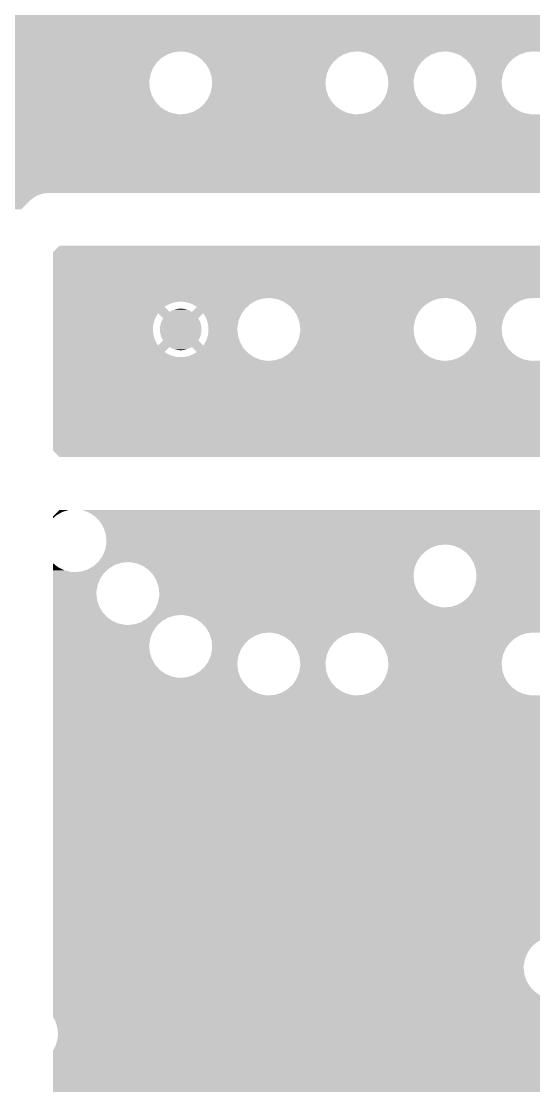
# Model space of a CAD drawing. Extents: x 295 to 953, y 10 to 290.
# Drawn here: x 614.19 to 631.18, y 184.35 to 219.67 of the extents above; entities that cross this region are included whole.
import ezdxf

# ---------------------------------------------------------------- set-up
doc = ezdxf.new("R2010")
doc.units = 0
doc.header["$LTSCALE"] = 5
doc.header["$MEASUREMENT"] = 0
doc.layers.add('PWR', color=7, linetype='CONTINUOUS')

msp = doc.modelspace()

# ---------------------------------------------------------------- linework, layer by layer
at = {"layer": 'PWR'}
for points in [[(572.155, 219.251), (572.155, 220.086), (659.493, 219.251), (659.493, 220.086)], [(593.863, 219.247), (593.771, 219.251), (659.493, 219.247), (659.493, 219.251)], [(594.079, 219.204), (593.863, 219.247), (659.493, 219.204), (659.493, 219.247)], [(594.281, 219.117), (594.079, 219.204), (659.493, 219.117), (659.493, 219.204)], [(594.461, 218.99), (594.281, 219.117), (659.493, 218.99), (659.493, 219.117)], [(594.61, 218.827), (594.461, 218.99), (659.493, 218.827), (659.493, 218.99)], [(594.704, 218.667), (594.61, 218.827), (659.493, 218.667), (659.493, 218.827)], [(594.717, 218.643), (594.704, 218.667), (619.256, 218.643), (619.476, 218.667)], [(594.721, 218.637), (594.717, 218.643), (619.236, 218.637), (619.256, 218.643)], [(594.742, 218.574), (594.721, 218.637), (619.047, 218.574), (619.236, 218.637)], [(619.567, 218.663), (619.476, 218.667), (625.279, 218.663), (625.318, 218.667)], [(619.665, 218.643), (619.567, 218.663), (625.098, 218.643), (625.279, 218.663)], [(619.784, 218.62), (619.665, 218.643), (625.028, 218.62), (625.098, 218.643)], [(619.89, 218.574), (619.784, 218.62), (624.889, 218.574), (625.028, 218.62)], [(625.409, 218.663), (625.318, 218.667), (628.2, 218.663), (628.239, 218.667)], [(625.507, 218.643), (625.409, 218.663), (628.019, 218.643), (628.2, 218.663)], [(625.626, 218.62), (625.507, 218.643), (627.949, 218.62), (628.019, 218.643)], [(625.732, 218.574), (625.626, 218.62), (627.81, 218.574), (627.949, 218.62)], [(628.33, 218.663), (628.239, 218.667), (631.121, 218.663), (631.16, 218.667)], [(628.428, 218.643), (628.33, 218.663), (630.94, 218.643), (631.121, 218.663)], [(628.547, 218.62), (628.428, 218.643), (630.87, 218.62), (630.94, 218.643)], [(628.653, 218.574), (628.547, 218.62), (630.731, 218.574), (630.87, 218.62)], [(631.251, 218.663), (631.16, 218.667), (634.042, 218.663), (634.081, 218.667)], [(594.778, 218.463), (594.742, 218.574), (618.857, 218.463), (619.047, 218.574)], [(594.79, 218.427), (594.778, 218.463), (618.817, 218.427), (618.857, 218.463)], [(594.802, 218.314), (594.79, 218.427), (618.694, 218.314), (618.817, 218.427)], [(594.814, 218.208), (594.802, 218.314), (618.619, 218.208), (618.694, 218.314)], [(619.986, 218.533), (619.89, 218.574), (624.818, 218.533), (624.889, 218.574)], [(620.085, 218.463), (619.986, 218.533), (624.699, 218.463), (624.818, 218.533)], [(620.166, 218.405), (620.085, 218.463), (624.636, 218.405), (624.699, 218.463)], [(620.249, 218.314), (620.166, 218.405), (624.536, 218.314), (624.636, 218.405)], [(620.315, 218.243), (620.249, 218.314), (624.485, 218.243), (624.536, 218.314)], [(625.828, 218.533), (625.732, 218.574), (627.739, 218.533), (627.81, 218.574)], [(625.927, 218.463), (625.828, 218.533), (627.62, 218.463), (627.739, 218.533)], [(626.008, 218.405), (625.927, 218.463), (627.557, 218.405), (627.62, 218.463)], [(626.091, 218.314), (626.008, 218.405), (627.457, 218.314), (627.557, 218.405)], [(626.157, 218.243), (626.091, 218.314), (627.406, 218.243), (627.457, 218.314)], [(628.749, 218.533), (628.653, 218.574), (630.66, 218.533), (630.731, 218.574)], [(628.848, 218.463), (628.749, 218.533), (630.541, 218.463), (630.66, 218.533)], [(628.929, 218.405), (628.848, 218.463), (630.478, 218.405), (630.541, 218.463)], [(629.012, 218.314), (628.929, 218.405), (630.378, 218.314), (630.478, 218.405)], [(629.078, 218.243), (629.012, 218.314), (630.327, 218.243), (630.378, 218.314)], [(594.688, 217.716), (594.767, 217.9), (618.437, 217.716), (618.473, 217.9)], [(594.767, 217.9), (594.773, 217.932), (618.473, 217.9), (618.479, 217.932)], [(594.773, 217.932), (594.809, 218.116), (618.479, 217.932), (618.558, 218.116)], [(594.809, 218.116), (594.81, 218.134), (618.558, 218.116), (618.566, 218.134)], [(594.81, 218.134), (594.814, 218.208), (618.566, 218.134), (618.619, 218.208)], [(620.378, 218.134), (620.315, 218.243), (624.408, 218.134), (624.485, 218.243)], [(620.426, 218.052), (620.378, 218.134), (624.373, 218.052), (624.408, 218.134)], [(620.466, 217.932), (620.426, 218.052), (624.321, 217.932), (624.373, 218.052)], [(620.495, 217.843), (620.466, 217.932), (624.304, 217.843), (624.321, 217.932)], [(626.22, 218.134), (626.157, 218.243), (627.329, 218.134), (627.406, 218.243)], [(626.268, 218.052), (626.22, 218.134), (627.294, 218.052), (627.329, 218.134)], [(626.308, 217.932), (626.268, 218.052), (627.242, 217.932), (627.294, 218.052)], [(626.337, 217.843), (626.308, 217.932), (627.225, 217.843), (627.242, 217.932)], [(629.141, 218.134), (629.078, 218.243), (630.25, 218.134), (630.327, 218.243)], [(629.189, 218.052), (629.141, 218.134), (630.215, 218.052), (630.25, 218.134)], [(629.229, 217.932), (629.189, 218.052), (630.163, 217.932), (630.215, 218.052)], [(629.258, 217.843), (629.229, 217.932), (630.146, 217.843), (630.163, 217.932)], [(594.552, 217.518), (594.628, 217.624), (618.444, 217.518), (618.433, 217.624)], [(594.628, 217.624), (594.68, 217.697), (618.433, 217.624), (618.436, 217.697)], [(594.68, 217.697), (594.688, 217.716), (618.436, 217.697), (618.437, 217.716)], [(620.509, 217.716), (620.495, 217.843), (624.279, 217.716), (624.304, 217.843)], [(620.518, 217.624), (620.509, 217.716), (624.275, 217.624), (624.279, 217.716)], [(620.514, 217.532), (620.518, 217.624), (624.285, 217.532), (624.275, 217.624)], [(626.351, 217.716), (626.337, 217.843), (627.2, 217.716), (627.225, 217.843)], [(626.36, 217.624), (626.351, 217.716), (627.196, 217.624), (627.2, 217.716)], [(626.356, 217.532), (626.36, 217.624), (627.206, 217.532), (627.196, 217.624)], [(629.272, 217.716), (629.258, 217.843), (630.121, 217.716), (630.146, 217.843)], [(629.281, 217.624), (629.272, 217.716), (630.117, 217.624), (630.121, 217.716)], [(629.277, 217.532), (629.281, 217.624), (630.127, 217.532), (630.117, 217.624)], [(593.771, 217.165), (593.99, 217.189), (618.542, 217.165), (618.529, 217.189)], [(593.99, 217.189), (594.01, 217.195), (618.529, 217.189), (618.525, 217.195)], [(594.01, 217.195), (594.199, 217.257), (618.525, 217.195), (618.504, 217.257)], [(594.199, 217.257), (594.39, 217.369), (618.504, 217.257), (618.468, 217.369)], [(594.39, 217.369), (594.429, 217.405), (618.468, 217.369), (618.456, 217.405)], [(594.429, 217.405), (594.552, 217.518), (618.456, 217.405), (618.444, 217.518)], [(620.385, 217.113), (620.42, 217.195), (624.415, 217.113), (624.367, 217.195)], [(620.42, 217.195), (620.472, 217.316), (624.367, 217.195), (624.327, 217.316)], [(620.472, 217.316), (620.489, 217.405), (624.327, 217.316), (624.298, 217.405)], [(620.489, 217.405), (620.514, 217.532), (624.298, 217.405), (624.285, 217.532)], [(626.227, 217.113), (626.262, 217.195), (627.336, 217.113), (627.288, 217.195)], [(626.262, 217.195), (626.314, 217.316), (627.288, 217.195), (627.248, 217.316)], [(626.314, 217.316), (626.331, 217.405), (627.248, 217.316), (627.219, 217.405)], [(626.331, 217.405), (626.356, 217.532), (627.219, 217.405), (627.206, 217.532)], [(629.148, 217.113), (629.183, 217.195), (630.257, 217.113), (630.209, 217.195)], [(629.183, 217.195), (629.235, 217.316), (630.209, 217.195), (630.169, 217.316)], [(629.235, 217.316), (629.252, 217.405), (630.169, 217.316), (630.14, 217.405)], [(629.252, 217.405), (629.277, 217.532), (630.14, 217.405), (630.127, 217.532)], [(545.774, 216.791), (545.811, 216.842), (618.857, 216.791), (618.785, 216.842)], [(545.811, 216.842), (545.899, 216.967), (618.785, 216.842), (618.671, 216.967)], [(545.899, 216.967), (545.915, 217.005), (618.671, 216.967), (618.636, 217.005)], [(545.915, 217.005), (545.984, 217.165), (618.636, 217.005), (618.542, 217.165)], [(620.094, 216.785), (620.158, 216.842), (624.708, 216.785), (624.627, 216.842)], [(620.158, 216.842), (620.257, 216.933), (624.627, 216.842), (624.544, 216.933)], [(620.257, 216.933), (620.308, 217.005), (624.544, 216.933), (624.478, 217.005)], [(620.308, 217.005), (620.385, 217.113), (624.478, 217.005), (624.415, 217.113)], [(625.936, 216.785), (626, 216.842), (627.629, 216.785), (627.548, 216.842)], [(626, 216.842), (626.099, 216.933), (627.548, 216.842), (627.465, 216.933)], [(626.099, 216.933), (626.15, 217.005), (627.465, 216.933), (627.399, 217.005)], [(626.15, 217.005), (626.227, 217.113), (627.399, 217.005), (627.336, 217.113)], [(628.857, 216.785), (628.921, 216.842), (630.55, 216.785), (630.469, 216.842)], [(628.921, 216.842), (629.02, 216.933), (630.469, 216.842), (630.386, 216.933)], [(629.02, 216.933), (629.071, 217.005), (630.386, 216.933), (630.32, 217.005)], [(629.071, 217.005), (629.148, 217.113), (630.32, 217.005), (630.257, 217.113)], [(548.249, 216.79), (548.183, 216.791), (618.858, 216.79), (618.857, 216.791)], [(548.314, 216.785), (548.249, 216.79), (618.866, 216.785), (618.858, 216.79)], [(548.379, 216.774), (548.314, 216.785), (618.881, 216.774), (618.866, 216.785)], [(548.443, 216.76), (548.379, 216.774), (618.902, 216.76), (618.881, 216.774)], [(548.505, 216.74), (548.443, 216.76), (618.929, 216.74), (618.902, 216.76)], [(548.566, 216.717), (548.505, 216.74), (618.962, 216.717), (618.929, 216.74)], [(548.571, 216.715), (548.566, 216.717), (618.965, 216.715), (618.962, 216.717)], [(548.626, 216.689), (548.571, 216.715), (619.025, 216.689), (618.965, 216.715)], [(548.599, 216.482), (548.686, 216.569), (654.219, 216.482), (654.017, 216.569)], [(548.683, 216.656), (548.626, 216.689), (619.1, 216.656), (619.025, 216.689)], [(548.726, 216.628), (548.683, 216.656), (619.167, 216.628), (619.1, 216.656)], [(548.686, 216.569), (548.698, 216.581), (654.017, 216.569), (653.999, 216.581)], [(548.698, 216.581), (548.702, 216.585), (619.476, 216.581), (619.384, 216.585)], [(548.702, 216.585), (548.737, 216.62), (619.384, 216.585), (619.205, 216.62)], [(548.737, 216.62), (548.726, 216.628), (619.205, 216.62), (619.167, 216.628)], [(619.476, 216.581), (619.514, 216.585), (625.318, 216.581), (625.226, 216.585)], [(619.514, 216.585), (619.695, 216.604), (625.226, 216.585), (625.128, 216.604)], [(619.695, 216.604), (619.766, 216.628), (625.128, 216.604), (625.009, 216.628)], [(619.766, 216.628), (619.904, 216.673), (625.009, 216.628), (624.903, 216.673)], [(619.904, 216.673), (619.975, 216.715), (624.903, 216.673), (624.807, 216.715)], [(619.975, 216.715), (620.094, 216.785), (624.807, 216.715), (624.708, 216.785)], [(625.318, 216.581), (625.356, 216.585), (628.239, 216.581), (628.147, 216.585)], [(625.356, 216.585), (625.537, 216.604), (628.147, 216.585), (628.049, 216.604)], [(625.537, 216.604), (625.608, 216.628), (628.049, 216.604), (627.93, 216.628)], [(625.608, 216.628), (625.746, 216.673), (627.93, 216.628), (627.824, 216.673)], [(625.746, 216.673), (625.817, 216.715), (627.824, 216.673), (627.728, 216.715)], [(625.817, 216.715), (625.936, 216.785), (627.728, 216.715), (627.629, 216.785)], [(628.239, 216.581), (628.277, 216.585), (631.16, 216.581), (631.068, 216.585)], [(628.277, 216.585), (628.458, 216.604), (631.068, 216.585), (630.97, 216.604)], [(628.458, 216.604), (628.529, 216.628), (630.97, 216.604), (630.851, 216.628)], [(628.529, 216.628), (628.667, 216.673), (630.851, 216.628), (630.745, 216.673)], [(628.667, 216.673), (628.738, 216.715), (630.745, 216.673), (630.649, 216.715)], [(628.738, 216.715), (628.857, 216.785), (630.649, 216.715), (630.55, 216.785)], [(631.16, 216.581), (631.198, 216.585), (634.081, 216.581), (633.989, 216.585)], [(516.902, 216.405), (516.937, 216.435), (659.493, 216.405), (659.493, 216.435)], [(544.99, 216.435), (545.028, 216.439), (654.528, 216.435), (654.436, 216.439)], [(545.028, 216.439), (545.17, 216.454), (654.436, 216.439), (654.359, 216.454)], [(548.571, 216.454), (548.599, 216.482), (654.359, 216.454), (654.219, 216.482)], [(548.978, 216.368), (548.952, 216.405), (659.493, 216.368), (659.493, 216.405)], [(549, 216.33), (548.978, 216.368), (659.493, 216.33), (659.493, 216.368)], [(607.883, 216.326), (607.792, 216.33), (659.493, 216.326), (659.493, 216.33)], [(608.1, 216.283), (607.883, 216.326), (659.493, 216.283), (659.493, 216.326)], [(608.302, 216.196), (608.1, 216.283), (659.493, 216.196), (659.493, 216.283)], [(608.482, 216.069), (608.302, 216.196), (659.493, 216.069), (659.493, 216.196)], [(608.631, 215.906), (608.482, 216.069), (659.493, 215.906), (659.493, 216.069)], [(608.742, 215.716), (608.631, 215.906), (659.493, 215.716), (659.493, 215.906)], [(608.811, 215.506), (608.742, 215.716), (659.493, 215.506), (659.493, 215.716)], [(608.834, 215.287), (608.811, 215.506), (659.493, 215.287), (659.493, 215.506)], [(608.788, 214.979), (608.83, 215.195), (659.493, 214.979), (659.493, 215.195)], [(608.83, 215.195), (608.834, 215.287), (659.493, 215.195), (659.493, 215.287)], [(608.573, 214.597), (608.701, 214.776), (659.493, 214.597), (659.493, 214.776)], [(608.701, 214.776), (608.788, 214.979), (659.493, 214.776), (659.493, 214.979)], [(608.22, 214.336), (608.41, 214.448), (659.493, 214.336), (659.493, 214.448)], [(608.41, 214.448), (608.573, 214.597), (659.493, 214.448), (659.493, 214.597)], [(580.194, 213.973), (580.204, 214.027), (659.493, 213.973), (659.493, 214.027)], [(580.209, 214.119), (580.195, 214.244), (659.493, 214.119), (659.493, 214.244)], [(580.204, 214.027), (580.209, 214.119), (659.493, 214.027), (659.493, 214.119)], [(607.792, 214.244), (608.011, 214.268), (659.493, 214.244), (659.493, 214.268)], [(608.011, 214.268), (608.22, 214.336), (659.493, 214.268), (659.493, 214.336)], [(580.075, 213.608), (580.121, 213.716), (614.366, 213.608), (614.474, 213.716)], [(580.121, 213.716), (580.145, 213.77), (614.474, 213.716), (614.534, 213.77)], [(580.145, 213.77), (580.162, 213.81), (614.534, 213.77), (614.596, 213.81)], [(580.162, 213.81), (580.176, 213.881), (614.596, 213.81), (614.703, 213.881)], [(580.176, 213.881), (580.189, 213.949), (614.703, 213.881), (614.893, 213.949)], [(580.189, 213.949), (580.194, 213.973), (614.893, 213.949), (615.094, 213.973)], [(579.947, 213.428), (580.075, 213.608), (614.187, 213.428), (614.366, 213.608)], [(615.24, 212.003), (615.457, 212.22), (659.493, 212.003), (659.276, 212.22)], [(615.24, 210.488), (615.24, 212.003), (659.493, 210.488), (659.493, 212.003)], [(615.24, 210.464), (615.24, 210.488), (622.177, 210.464), (622.397, 210.488)], [(622.488, 210.484), (622.397, 210.488), (628.2, 210.484), (628.239, 210.488)], [(622.586, 210.464), (622.488, 210.484), (628.019, 210.464), (628.2, 210.484)], [(628.33, 210.484), (628.239, 210.488), (631.121, 210.484), (631.16, 210.488)], [(628.428, 210.464), (628.33, 210.484), (630.94, 210.464), (631.121, 210.484)], [(631.251, 210.484), (631.16, 210.488), (634.042, 210.484), (634.081, 210.488)], [(615.24, 210.396), (615.24, 210.464), (621.968, 210.396), (622.177, 210.464)], [(615.24, 210.365), (615.24, 210.396), (621.915, 210.365), (621.968, 210.396)], [(615.24, 210.361), (615.24, 210.365), (619.39, 210.361), (619.455, 210.365)], [(615.24, 210.353), (615.24, 210.361), (619.325, 210.353), (619.39, 210.361)], [(615.24, 210.34), (615.24, 210.353), (619.261, 210.34), (619.325, 210.353)], [(615.24, 210.322), (615.24, 210.34), (619.198, 210.322), (619.261, 210.34)], [(615.24, 210.3), (615.24, 210.322), (619.136, 210.3), (619.198, 210.322)], [(615.24, 210.274), (615.24, 210.3), (619.076, 210.274), (619.136, 210.3)], [(615.24, 210.243), (615.24, 210.274), (619.018, 210.243), (619.076, 210.274)], [(615.24, 210.208), (615.24, 210.243), (618.962, 210.208), (619.018, 210.243)], [(615.24, 210.194), (615.24, 210.208), (618.941, 210.194), (618.962, 210.208)], [(615.24, 210.028), (615.24, 210.194), (619.107, 210.028), (618.941, 210.194)], [(619.354, 210.123), (619.375, 210.126), (619.595, 210.123), (619.58, 210.126)], [(619.375, 210.126), (619.41, 210.131), (619.58, 210.126), (619.537, 210.131)], [(619.41, 210.131), (619.437, 210.133), (619.537, 210.131), (619.523, 210.133)], [(619.437, 210.133), (619.466, 210.134), (619.523, 210.133), (619.466, 210.134)], [(619.521, 210.364), (619.455, 210.365), (621.914, 210.364), (621.915, 210.365)], [(619.586, 210.358), (619.521, 210.364), (621.904, 210.358), (621.914, 210.364)], [(619.651, 210.348), (619.586, 210.358), (621.887, 210.348), (621.904, 210.358)], [(619.715, 210.333), (619.651, 210.348), (621.862, 210.333), (621.887, 210.348)], [(619.778, 210.314), (619.715, 210.333), (621.829, 210.314), (621.862, 210.333)], [(619.839, 210.29), (619.778, 210.314), (621.788, 210.29), (621.829, 210.314)], [(619.852, 210.284), (619.839, 210.29), (621.778, 210.284), (621.788, 210.29)], [(619.844, 210.028), (619.951, 210.135), (621.539, 210.028), (621.615, 210.135)], [(619.898, 210.262), (619.852, 210.284), (621.754, 210.262), (621.778, 210.284)], [(619.955, 210.23), (619.898, 210.262), (621.719, 210.23), (621.754, 210.262)], [(619.951, 210.135), (620.01, 210.194), (621.615, 210.135), (621.679, 210.194)], [(620.01, 210.194), (619.955, 210.23), (621.679, 210.194), (621.719, 210.23)], [(622.705, 210.441), (622.586, 210.464), (627.949, 210.441), (628.019, 210.464)], [(622.811, 210.396), (622.705, 210.441), (627.81, 210.396), (627.949, 210.441)], [(622.907, 210.354), (622.811, 210.396), (627.739, 210.354), (627.81, 210.396)], [(623.006, 210.284), (622.907, 210.354), (627.62, 210.284), (627.739, 210.354)], [(623.087, 210.227), (623.006, 210.284), (627.557, 210.227), (627.62, 210.284)], [(623.17, 210.135), (623.087, 210.227), (627.457, 210.135), (627.557, 210.227)], [(623.236, 210.064), (623.17, 210.135), (627.406, 210.064), (627.457, 210.135)], [(628.547, 210.441), (628.428, 210.464), (630.87, 210.441), (630.94, 210.464)], [(628.653, 210.396), (628.547, 210.441), (630.731, 210.396), (630.87, 210.441)], [(628.749, 210.354), (628.653, 210.396), (630.66, 210.354), (630.731, 210.396)], [(628.848, 210.284), (628.749, 210.354), (630.541, 210.284), (630.66, 210.354)], [(628.929, 210.227), (628.848, 210.284), (630.478, 210.227), (630.541, 210.284)], [(629.012, 210.135), (628.929, 210.227), (630.378, 210.135), (630.478, 210.227)], [(629.078, 210.064), (629.012, 210.135), (630.327, 210.064), (630.378, 210.135)], [(615.24, 209.979), (615.24, 210.028), (621.504, 209.979), (621.539, 210.028)], [(615.24, 209.925), (615.24, 209.979), (618.69, 209.925), (618.726, 209.979)], [(615.24, 209.867), (615.24, 209.925), (618.658, 209.867), (618.69, 209.925)], [(615.24, 209.808), (615.24, 209.867), (618.63, 209.808), (618.658, 209.867)], [(615.24, 209.747), (615.24, 209.808), (618.606, 209.747), (618.63, 209.808)], [(618.893, 209.813), (618.726, 209.979), (620.058, 209.813), (620.225, 209.979)], [(618.864, 209.764), (618.869, 209.772), (620.086, 209.764), (620.082, 209.772)], [(618.869, 209.772), (618.893, 209.813), (620.082, 209.772), (620.058, 209.813)], [(619.107, 210.028), (619.141, 210.048), (619.844, 210.028), (619.809, 210.048)], [(619.141, 210.048), (619.158, 210.056), (619.809, 210.048), (619.794, 210.056)], [(619.158, 210.056), (619.191, 210.073), (619.794, 210.056), (619.759, 210.073)], [(619.191, 210.073), (619.209, 210.08), (619.759, 210.073), (619.743, 210.08)], [(619.209, 210.08), (619.244, 210.094), (619.743, 210.08), (619.706, 210.094)], [(619.244, 210.094), (619.263, 210.1), (619.706, 210.094), (619.69, 210.1)], [(619.263, 210.1), (619.298, 210.111), (619.69, 210.1), (619.651, 210.111)], [(619.298, 210.111), (619.318, 210.116), (619.651, 210.111), (619.635, 210.116)], [(619.318, 210.116), (619.354, 210.123), (619.635, 210.116), (619.595, 210.123)], [(620.241, 209.956), (620.225, 209.979), (621.487, 209.956), (621.504, 209.979)], [(620.25, 209.942), (620.241, 209.956), (621.481, 209.942), (621.487, 209.956)], [(620.284, 209.885), (620.25, 209.942), (621.457, 209.885), (621.481, 209.942)], [(620.313, 209.827), (620.284, 209.885), (621.432, 209.827), (621.457, 209.885)], [(620.338, 209.766), (620.313, 209.827), (621.406, 209.766), (621.432, 209.827)], [(623.299, 209.956), (623.236, 210.064), (627.329, 209.956), (627.406, 210.064)], [(623.347, 209.874), (623.299, 209.956), (627.294, 209.874), (627.329, 209.956)], [(623.387, 209.753), (623.347, 209.874), (627.242, 209.753), (627.294, 209.874)], [(629.141, 209.956), (629.078, 210.064), (630.25, 209.956), (630.327, 210.064)], [(629.189, 209.874), (629.141, 209.956), (630.215, 209.874), (630.25, 209.956)], [(629.229, 209.753), (629.189, 209.874), (630.163, 209.753), (630.215, 209.874)], [(615.24, 209.684), (615.24, 209.747), (618.587, 209.684), (618.606, 209.747)], [(615.24, 209.621), (615.24, 209.684), (618.572, 209.621), (618.587, 209.684)], [(615.24, 209.556), (615.24, 209.621), (618.562, 209.556), (618.572, 209.621)], [(615.24, 209.49), (615.24, 209.556), (618.557, 209.49), (618.562, 209.556)], [(615.24, 209.425), (615.24, 209.49), (618.556, 209.425), (618.557, 209.49)], [(615.24, 209.359), (615.24, 209.425), (618.559, 209.359), (618.556, 209.425)], [(618.786, 209.445), (618.788, 209.493), (620.165, 209.445), (620.163, 209.493)], [(618.788, 209.397), (618.786, 209.445), (620.163, 209.397), (620.165, 209.445)], [(618.788, 209.493), (618.789, 209.502), (620.163, 209.493), (620.163, 209.502)], [(618.789, 209.502), (618.794, 209.549), (620.163, 209.502), (620.157, 209.549)], [(618.794, 209.549), (618.796, 209.558), (620.157, 209.549), (620.156, 209.558)], [(618.796, 209.558), (618.805, 209.605), (620.156, 209.558), (620.146, 209.605)], [(618.805, 209.605), (618.807, 209.614), (620.146, 209.605), (620.144, 209.614)], [(618.807, 209.614), (618.82, 209.659), (620.144, 209.614), (620.13, 209.659)], [(618.82, 209.659), (618.824, 209.668), (620.13, 209.659), (620.128, 209.668)], [(618.824, 209.668), (618.84, 209.713), (620.128, 209.668), (620.111, 209.713)], [(618.84, 209.713), (618.844, 209.721), (620.111, 209.713), (620.107, 209.721)], [(618.844, 209.721), (618.864, 209.764), (620.107, 209.721), (620.086, 209.764)], [(620.342, 209.753), (620.338, 209.766), (621.4, 209.753), (621.406, 209.766)], [(620.359, 209.704), (620.342, 209.753), (621.391, 209.704), (621.4, 209.753)], [(620.375, 209.64), (620.359, 209.704), (621.378, 209.64), (621.391, 209.704)], [(620.386, 209.576), (620.375, 209.64), (621.365, 209.576), (621.378, 209.64)], [(620.391, 209.537), (620.386, 209.576), (621.358, 209.537), (621.365, 209.576)], [(620.393, 209.511), (620.391, 209.537), (621.357, 209.511), (621.358, 209.537)], [(620.396, 209.445), (620.393, 209.511), (621.354, 209.445), (621.357, 209.511)], [(620.395, 209.4), (620.396, 209.445), (621.359, 209.4), (621.354, 209.445)], [(623.416, 209.664), (623.387, 209.753), (627.225, 209.664), (627.242, 209.753)], [(623.43, 209.537), (623.416, 209.664), (627.2, 209.537), (627.225, 209.664)], [(623.439, 209.445), (623.43, 209.537), (627.196, 209.445), (627.2, 209.537)], [(623.435, 209.353), (623.439, 209.445), (627.206, 209.353), (627.196, 209.445)], [(629.258, 209.664), (629.229, 209.753), (630.146, 209.664), (630.163, 209.753)], [(629.272, 209.537), (629.258, 209.664), (630.121, 209.537), (630.146, 209.664)], [(629.281, 209.445), (629.272, 209.537), (630.117, 209.445), (630.121, 209.537)], [(629.277, 209.353), (629.281, 209.445), (630.127, 209.353), (630.117, 209.445)], [(615.24, 209.294), (615.24, 209.359), (618.568, 209.294), (618.559, 209.359)], [(615.24, 209.23), (615.24, 209.294), (618.581, 209.23), (618.568, 209.294)], [(615.24, 209.167), (615.24, 209.23), (618.598, 209.167), (618.581, 209.23)], [(615.24, 209.105), (615.24, 209.167), (618.62, 209.105), (618.598, 209.167)], [(615.24, 209.045), (615.24, 209.105), (618.647, 209.045), (618.62, 209.105)], [(618.726, 208.911), (618.893, 209.077), (620.225, 208.911), (620.058, 209.077)], [(618.789, 209.388), (618.788, 209.397), (620.162, 209.388), (620.163, 209.397)], [(618.794, 209.341), (618.789, 209.388), (620.157, 209.341), (620.162, 209.388)], [(618.796, 209.332), (618.794, 209.341), (620.155, 209.332), (620.157, 209.341)], [(618.805, 209.285), (618.796, 209.332), (620.146, 209.285), (620.155, 209.332)], [(618.807, 209.276), (618.805, 209.285), (620.144, 209.276), (620.146, 209.285)], [(618.821, 209.231), (618.807, 209.276), (620.131, 209.231), (620.144, 209.276)], [(618.823, 209.222), (618.821, 209.231), (620.128, 209.222), (620.131, 209.231)], [(618.841, 209.177), (618.823, 209.222), (620.111, 209.177), (620.128, 209.222)], [(618.844, 209.169), (618.841, 209.177), (620.107, 209.169), (620.111, 209.177)], [(618.865, 209.126), (618.844, 209.169), (620.087, 209.126), (620.107, 209.169)], [(618.869, 209.118), (618.865, 209.126), (620.082, 209.118), (620.087, 209.126)], [(618.893, 209.077), (618.869, 209.118), (620.058, 209.077), (620.082, 209.118)], [(620.293, 209.023), (620.321, 209.082), (621.444, 209.023), (621.424, 209.082)], [(620.321, 209.082), (620.345, 209.143), (621.424, 209.082), (621.404, 209.143)], [(620.345, 209.143), (620.364, 209.206), (621.404, 209.143), (621.384, 209.206)], [(620.364, 209.206), (620.369, 209.226), (621.384, 209.206), (621.377, 209.226)], [(620.369, 209.226), (620.379, 209.269), (621.377, 209.226), (621.372, 209.269)], [(620.379, 209.269), (620.389, 209.334), (621.372, 209.269), (621.366, 209.334)], [(620.389, 209.334), (620.395, 209.4), (621.366, 209.334), (621.359, 209.4)], [(623.341, 209.016), (623.393, 209.137), (627.288, 209.016), (627.248, 209.137)], [(623.393, 209.137), (623.41, 209.226), (627.248, 209.137), (627.219, 209.226)], [(623.41, 209.226), (623.435, 209.353), (627.219, 209.226), (627.206, 209.353)], [(629.183, 209.016), (629.235, 209.137), (630.209, 209.016), (630.169, 209.137)], [(629.235, 209.137), (629.252, 209.226), (630.169, 209.137), (630.14, 209.226)], [(629.252, 209.226), (629.277, 209.353), (630.14, 209.226), (630.127, 209.353)], [(615.24, 208.987), (615.24, 209.045), (618.677, 208.987), (618.647, 209.045)], [(615.24, 208.931), (615.24, 208.987), (618.712, 208.931), (618.677, 208.987)], [(615.24, 208.911), (615.24, 208.931), (618.726, 208.911), (618.712, 208.931)], [(615.24, 208.862), (615.24, 208.911), (621.536, 208.862), (621.508, 208.911)], [(615.24, 208.696), (615.24, 208.862), (618.941, 208.696), (619.107, 208.862)], [(619.142, 208.842), (619.107, 208.862), (619.81, 208.842), (619.844, 208.862)], [(619.157, 208.834), (619.142, 208.842), (619.793, 208.834), (619.81, 208.842)], [(619.193, 208.817), (619.157, 208.834), (619.76, 208.817), (619.793, 208.834)], [(619.208, 208.81), (619.193, 208.817), (619.742, 208.81), (619.76, 208.817)], [(619.245, 208.796), (619.208, 208.81), (619.707, 208.796), (619.742, 208.81)], [(619.261, 208.79), (619.245, 208.796), (619.688, 208.79), (619.707, 208.796)], [(619.3, 208.779), (619.261, 208.79), (619.653, 208.779), (619.688, 208.79)], [(619.316, 208.774), (619.3, 208.779), (619.633, 208.774), (619.653, 208.779)], [(619.356, 208.767), (619.316, 208.774), (619.598, 208.767), (619.633, 208.774)], [(619.372, 208.764), (619.356, 208.767), (619.576, 208.764), (619.598, 208.767)], [(619.414, 208.759), (619.372, 208.764), (619.541, 208.759), (619.576, 208.764)], [(619.428, 208.757), (619.414, 208.759), (619.514, 208.757), (619.541, 208.759)], [(619.485, 208.756), (619.428, 208.757), (619.485, 208.756), (619.514, 208.757)], [(619.88, 208.826), (619.844, 208.862), (621.557, 208.826), (621.536, 208.862)], [(620.01, 208.696), (619.88, 208.826), (621.676, 208.696), (621.557, 208.826)], [(620.225, 208.911), (620.261, 208.965), (621.508, 208.911), (621.476, 208.965)], [(620.261, 208.965), (620.289, 209.016), (621.476, 208.965), (621.446, 209.016)], [(620.289, 209.016), (620.293, 209.023), (621.446, 209.016), (621.444, 209.023)], [(623.079, 208.663), (623.178, 208.755), (627.548, 208.663), (627.465, 208.755)], [(623.178, 208.755), (623.229, 208.826), (627.465, 208.755), (627.399, 208.826)], [(623.229, 208.826), (623.306, 208.934), (627.399, 208.826), (627.336, 208.934)], [(623.306, 208.934), (623.341, 209.016), (627.336, 208.934), (627.288, 209.016)], [(628.921, 208.663), (629.02, 208.755), (630.469, 208.663), (630.386, 208.755)], [(629.02, 208.755), (629.071, 208.826), (630.386, 208.755), (630.32, 208.826)], [(629.071, 208.826), (629.148, 208.934), (630.32, 208.826), (630.257, 208.934)], [(629.148, 208.934), (629.183, 209.016), (630.257, 208.934), (630.209, 209.016)], [(615.24, 208.66), (615.24, 208.696), (618.996, 208.66), (618.941, 208.696)], [(615.24, 208.628), (615.24, 208.66), (619.053, 208.628), (618.996, 208.66)], [(615.24, 208.6), (615.24, 208.628), (619.112, 208.6), (619.053, 208.628)], [(615.24, 208.576), (615.24, 208.6), (619.174, 208.576), (619.112, 208.6)], [(615.24, 208.557), (615.24, 208.576), (619.236, 208.557), (619.174, 208.576)], [(615.24, 208.542), (615.24, 208.557), (619.3, 208.542), (619.236, 208.557)], [(615.24, 208.532), (615.24, 208.542), (619.365, 208.532), (619.3, 208.542)], [(615.24, 208.526), (615.24, 208.532), (619.43, 208.526), (619.365, 208.532)], [(615.24, 208.525), (615.24, 208.526), (619.496, 208.525), (619.43, 208.526)], [(615.24, 208.449), (615.24, 208.525), (622.088, 208.449), (621.911, 208.525)], [(615.24, 208.406), (615.24, 208.449), (622.305, 208.406), (622.088, 208.449)], [(615.24, 208.402), (615.24, 208.406), (622.397, 208.402), (622.305, 208.406)], [(615.24, 208.286), (615.24, 208.402), (651.386, 208.286), (651.348, 208.402)], [(619.496, 208.525), (619.561, 208.529), (621.911, 208.525), (621.902, 208.529)], [(619.561, 208.529), (619.615, 208.536), (621.902, 208.529), (621.886, 208.536)], [(619.615, 208.536), (619.626, 208.537), (621.886, 208.536), (621.884, 208.537)], [(619.626, 208.537), (619.69, 208.55), (621.884, 208.537), (621.865, 208.55)], [(619.69, 208.55), (619.754, 208.568), (621.865, 208.55), (621.841, 208.568)], [(619.754, 208.568), (619.815, 208.59), (621.841, 208.568), (621.81, 208.59)], [(619.815, 208.59), (619.875, 208.616), (621.81, 208.59), (621.773, 208.616)], [(619.875, 208.616), (619.933, 208.647), (621.773, 208.616), (621.73, 208.647)], [(619.933, 208.647), (619.96, 208.663), (621.73, 208.647), (621.706, 208.663)], [(619.96, 208.663), (619.989, 208.682), (621.706, 208.663), (621.69, 208.682)], [(619.989, 208.682), (620.01, 208.696), (621.69, 208.682), (621.676, 208.696)], [(622.397, 208.402), (622.435, 208.406), (628.239, 208.402), (628.147, 208.406)], [(622.435, 208.406), (622.616, 208.426), (628.147, 208.406), (628.049, 208.426)], [(622.616, 208.426), (622.687, 208.449), (628.049, 208.426), (627.93, 208.449)], [(622.687, 208.449), (622.825, 208.494), (627.93, 208.449), (627.824, 208.494)], [(622.825, 208.494), (622.896, 208.536), (627.824, 208.494), (627.728, 208.536)], [(622.896, 208.536), (623.015, 208.606), (627.728, 208.536), (627.629, 208.606)], [(623.015, 208.606), (623.079, 208.663), (627.629, 208.606), (627.548, 208.663)], [(628.239, 208.402), (628.277, 208.406), (631.16, 208.402), (631.068, 208.406)], [(628.277, 208.406), (628.458, 208.426), (631.068, 208.406), (630.97, 208.426)], [(628.458, 208.426), (628.529, 208.449), (630.97, 208.426), (630.851, 208.449)], [(628.529, 208.449), (628.667, 208.494), (630.851, 208.449), (630.745, 208.494)], [(628.667, 208.494), (628.738, 208.536), (630.745, 208.494), (630.649, 208.536)], [(628.738, 208.536), (628.857, 208.606), (630.649, 208.536), (630.55, 208.606)], [(628.857, 208.606), (628.921, 208.663), (630.55, 208.606), (630.469, 208.663)], [(631.16, 208.402), (631.198, 208.406), (634.081, 208.402), (633.989, 208.406)], [(615.24, 208.096), (615.24, 208.286), (651.498, 208.096), (651.386, 208.286)], [(615.24, 207.933), (615.24, 208.096), (651.646, 207.933), (651.498, 208.096)], [(615.24, 207.806), (615.24, 207.933), (651.826, 207.806), (651.646, 207.933)], [(615.24, 207.719), (615.24, 207.806), (652.029, 207.719), (651.826, 207.806)], [(615.24, 207.676), (615.24, 207.719), (652.245, 207.676), (652.029, 207.719)], [(615.24, 207.672), (615.24, 207.676), (652.337, 207.672), (652.245, 207.676)], [(615.24, 207.562), (615.24, 207.672), (656.452, 207.562), (656.499, 207.672)], [(615.24, 207.346), (615.24, 207.562), (656.41, 207.346), (656.452, 207.562)], [(615.24, 207.254), (615.24, 207.346), (656.406, 207.254), (656.41, 207.346)], [(615.24, 207.035), (615.24, 207.254), (656.429, 207.035), (656.406, 207.254)], [(615.24, 206.826), (615.24, 207.035), (656.498, 206.826), (656.429, 207.035)], [(615.24, 206.635), (615.24, 206.826), (656.609, 206.635), (656.498, 206.826)], [(615.24, 206.473), (615.24, 206.635), (656.758, 206.473), (656.609, 206.635)], [(615.24, 206.345), (615.24, 206.473), (656.938, 206.345), (656.758, 206.473)], [(615.24, 206.258), (615.24, 206.345), (657.14, 206.258), (656.938, 206.345)], [(615.24, 206.216), (615.24, 206.258), (657.357, 206.216), (657.14, 206.258)], [(615.24, 206.211), (615.24, 206.216), (657.449, 206.211), (657.357, 206.216)], [(615.24, 205.427), (615.24, 206.211), (659.493, 205.427), (659.493, 206.211)], [(615.24, 205.426), (615.24, 205.427), (659.493, 205.426), (659.493, 205.427)], [(615.457, 205.21), (615.24, 205.426), (659.276, 205.21), (659.493, 205.426)], [(615.389, 203.389), (615.456, 203.456), (615.55, 203.389), (615.76, 203.456)], [(615.456, 203.456), (615.457, 203.457), (615.76, 203.456), (615.76, 203.457)], [(616.18, 203.456), (616.18, 203.457), (677.019, 203.456), (677.019, 203.457)], [(616.278, 203.431), (616.18, 203.456), (677.019, 203.431), (677.019, 203.456)], [(616.481, 203.344), (616.278, 203.431), (677.019, 203.344), (677.019, 203.431)], [(615.24, 203.24), (615.28, 203.279), (615.312, 203.24), (615.359, 203.279)], [(615.24, 203.18), (615.24, 203.24), (615.241, 203.18), (615.312, 203.24)], [(615.28, 203.279), (615.389, 203.389), (615.359, 203.279), (615.55, 203.389)], [(616.661, 203.216), (616.481, 203.344), (677.019, 203.216), (677.019, 203.344)], [(616.81, 203.054), (616.661, 203.216), (677.019, 203.054), (677.019, 203.216)], [(616.921, 202.863), (616.81, 203.054), (677.019, 202.863), (677.019, 203.054)], [(616.99, 202.654), (616.921, 202.863), (677.019, 202.654), (677.019, 202.863)], [(617.013, 202.435), (616.99, 202.654), (677.019, 202.435), (677.019, 202.654)], [(617.009, 202.343), (617.013, 202.435), (677.019, 202.343), (677.019, 202.435)], [(616.894, 201.957), (616.958, 202.105), (627.457, 201.957), (627.62, 202.105)], [(616.958, 202.105), (616.967, 202.126), (627.62, 202.105), (627.655, 202.126)], [(616.967, 202.126), (616.984, 202.217), (627.655, 202.126), (627.81, 202.217)], [(616.984, 202.217), (616.998, 202.286), (627.81, 202.217), (628.019, 202.286)], [(616.998, 202.286), (617.002, 202.309), (628.019, 202.286), (628.239, 202.309)], [(617.002, 202.309), (617.009, 202.343), (677.019, 202.309), (677.019, 202.343)], [(628.33, 202.305), (628.239, 202.309), (636.963, 202.305), (637.002, 202.309)], [(628.428, 202.286), (628.33, 202.305), (636.782, 202.286), (636.963, 202.305)], [(628.547, 202.262), (628.428, 202.286), (636.712, 202.262), (636.782, 202.286)], [(628.653, 202.217), (628.547, 202.262), (636.573, 202.217), (636.712, 202.262)], [(628.749, 202.175), (628.653, 202.217), (636.502, 202.175), (636.573, 202.217)], [(628.848, 202.105), (628.749, 202.175), (636.383, 202.105), (636.502, 202.175)], [(628.929, 202.048), (628.848, 202.105), (636.32, 202.048), (636.383, 202.105)], [(629.012, 201.957), (628.929, 202.048), (636.22, 201.957), (636.32, 202.048)], [(615.24, 201.689), (615.241, 201.69), (615.241, 201.689), (615.241, 201.69)], [(615.24, 201.553), (615.24, 201.689), (615.414, 201.553), (615.241, 201.689)], [(616.63, 201.633), (616.705, 201.701), (617.294, 201.633), (617.504, 201.701)], [(616.705, 201.701), (616.731, 201.725), (617.504, 201.701), (617.723, 201.725)], [(616.731, 201.725), (616.752, 201.744), (627.307, 201.725), (627.315, 201.744)], [(616.752, 201.744), (616.775, 201.777), (627.315, 201.744), (627.329, 201.777)], [(616.775, 201.777), (616.88, 201.924), (627.329, 201.777), (627.434, 201.924)], [(616.88, 201.924), (616.894, 201.957), (627.434, 201.924), (627.457, 201.957)], [(617.815, 201.721), (617.723, 201.725), (627.305, 201.721), (627.307, 201.725)], [(618.031, 201.678), (617.815, 201.721), (627.287, 201.678), (627.305, 201.721)], [(618.234, 201.591), (618.031, 201.678), (627.25, 201.591), (627.287, 201.678)], [(629.078, 201.885), (629.012, 201.957), (636.169, 201.885), (636.22, 201.957)], [(629.141, 201.777), (629.078, 201.885), (636.092, 201.777), (636.169, 201.885)], [(629.189, 201.695), (629.141, 201.777), (636.057, 201.695), (636.092, 201.777)], [(629.229, 201.574), (629.189, 201.695), (636.005, 201.574), (636.057, 201.695)], [(615.24, 201.455), (615.24, 201.553), (615.612, 201.455), (615.414, 201.553)], [(615.24, 201.402), (615.24, 201.455), (615.826, 201.402), (615.612, 201.455)], [(615.24, 201.392), (615.24, 201.402), (615.97, 201.392), (615.826, 201.402)], [(615.24, 201.372), (615.24, 201.392), (616.941, 201.372), (616.963, 201.392)], [(615.24, 201.193), (615.24, 201.372), (616.814, 201.193), (616.941, 201.372)], [(615.97, 201.392), (616.19, 201.415), (616.963, 201.392), (616.988, 201.415)], [(616.19, 201.415), (616.399, 201.484), (616.988, 201.415), (617.063, 201.484)], [(616.399, 201.484), (616.463, 201.521), (617.063, 201.484), (617.104, 201.521)], [(616.463, 201.521), (616.589, 201.595), (617.104, 201.521), (617.231, 201.595)], [(616.589, 201.595), (616.63, 201.633), (617.231, 201.595), (617.294, 201.633)], [(618.257, 201.574), (618.234, 201.591), (627.242, 201.574), (627.25, 201.591)], [(618.413, 201.464), (618.257, 201.574), (627.221, 201.464), (627.242, 201.574)], [(618.51, 201.358), (618.413, 201.464), (627.2, 201.358), (627.221, 201.464)], [(618.562, 201.301), (618.51, 201.358), (627.197, 201.301), (627.2, 201.358)], [(618.583, 201.266), (618.562, 201.301), (627.196, 201.266), (627.197, 201.301)], [(629.258, 201.485), (629.229, 201.574), (635.988, 201.485), (636.005, 201.574)], [(629.272, 201.358), (629.258, 201.485), (635.963, 201.358), (635.988, 201.485)], [(629.281, 201.266), (629.272, 201.358), (635.959, 201.266), (635.963, 201.358)], [(615.24, 200.99), (615.24, 201.193), (616.727, 200.99), (616.814, 201.193)], [(615.24, 200.774), (615.24, 200.99), (616.684, 200.774), (616.727, 200.99)], [(618.674, 201.111), (618.583, 201.266), (627.212, 201.111), (627.196, 201.266)], [(618.695, 201.047), (618.674, 201.111), (627.219, 201.047), (627.212, 201.111)], [(618.742, 200.901), (618.695, 201.047), (627.267, 200.901), (627.219, 201.047)], [(629.183, 200.838), (629.235, 200.958), (636.051, 200.838), (636.011, 200.958)], [(629.235, 200.958), (629.252, 201.047), (636.011, 200.958), (635.982, 201.047)], [(629.252, 201.047), (629.277, 201.174), (635.982, 201.047), (635.969, 201.174)], [(629.277, 201.174), (629.281, 201.266), (635.969, 201.174), (635.959, 201.266)], [(615.24, 200.682), (615.24, 200.774), (616.68, 200.682), (616.684, 200.774)], [(615.24, 200.463), (615.24, 200.682), (616.703, 200.463), (616.68, 200.682)], [(618.741, 200.485), (618.762, 200.59), (627.548, 200.485), (627.452, 200.59)], [(618.749, 200.838), (618.742, 200.901), (627.288, 200.838), (627.267, 200.901)], [(618.766, 200.682), (618.749, 200.838), (627.379, 200.682), (627.288, 200.838)], [(618.762, 200.59), (618.764, 200.647), (627.452, 200.59), (627.399, 200.647)], [(618.764, 200.647), (618.766, 200.682), (627.399, 200.647), (627.379, 200.682)], [(629.02, 200.576), (629.071, 200.647), (636.228, 200.576), (636.162, 200.647)], [(629.071, 200.647), (629.148, 200.756), (636.162, 200.647), (636.099, 200.756)], [(629.148, 200.756), (629.183, 200.838), (636.099, 200.756), (636.051, 200.838)], [(615.24, 200.253), (615.24, 200.463), (616.772, 200.253), (616.703, 200.463)], [(615.24, 200.063), (615.24, 200.253), (616.884, 200.063), (616.772, 200.253)], [(618.656, 200.227), (618.675, 200.27), (628.147, 200.227), (627.93, 200.27)], [(618.675, 200.27), (618.712, 200.357), (627.93, 200.27), (627.728, 200.357)], [(618.712, 200.357), (618.719, 200.374), (627.728, 200.357), (627.704, 200.374)], [(618.719, 200.374), (618.741, 200.485), (627.704, 200.374), (627.548, 200.485)], [(628.277, 200.227), (628.458, 200.247), (636.91, 200.227), (636.812, 200.247)], [(628.458, 200.247), (628.529, 200.27), (636.812, 200.247), (636.693, 200.27)], [(628.529, 200.27), (628.667, 200.316), (636.693, 200.27), (636.587, 200.316)], [(628.667, 200.316), (628.738, 200.357), (636.587, 200.316), (636.491, 200.357)], [(628.738, 200.357), (628.857, 200.427), (636.491, 200.357), (636.392, 200.427)], [(628.857, 200.427), (628.921, 200.485), (636.392, 200.427), (636.311, 200.485)], [(628.921, 200.485), (629.02, 200.576), (636.311, 200.485), (636.228, 200.576)], [(615.24, 199.9), (615.24, 200.063), (617.033, 199.9), (616.884, 200.063)], [(615.24, 199.773), (615.24, 199.9), (617.212, 199.773), (617.033, 199.9)], [(618.383, 199.88), (618.458, 199.949), (619.047, 199.88), (619.256, 199.949)], [(618.458, 199.949), (618.483, 199.972), (619.256, 199.949), (619.476, 199.972)], [(618.483, 199.972), (618.504, 199.992), (672.472, 199.972), (672.473, 199.992)], [(618.504, 199.992), (618.541, 200.044), (672.473, 199.992), (672.475, 200.044)], [(618.541, 200.044), (618.632, 200.171), (672.475, 200.044), (672.5, 200.171)], [(618.632, 200.171), (618.655, 200.223), (672.5, 200.171), (672.511, 200.223)], [(618.655, 200.223), (618.656, 200.227), (628.239, 200.223), (628.147, 200.227)], [(619.567, 199.968), (619.476, 199.972), (672.472, 199.968), (672.472, 199.972)], [(619.651, 199.952), (619.567, 199.968), (672.471, 199.952), (672.472, 199.968)], [(619.784, 199.926), (619.651, 199.952), (672.474, 199.926), (672.471, 199.952)], [(619.986, 199.839), (619.784, 199.926), (672.483, 199.839), (672.474, 199.926)], [(628.239, 200.223), (628.277, 200.227), (637.002, 200.223), (636.91, 200.227)], [(615.24, 199.686), (615.24, 199.773), (617.415, 199.686), (617.212, 199.773)], [(615.24, 199.643), (615.24, 199.686), (617.631, 199.643), (617.415, 199.686)], [(615.24, 199.639), (615.24, 199.643), (617.723, 199.639), (617.631, 199.643)], [(615.24, 199.62), (615.24, 199.639), (618.694, 199.62), (618.715, 199.639)], [(615.24, 199.44), (615.24, 199.62), (618.566, 199.44), (618.694, 199.62)], [(617.723, 199.639), (617.942, 199.663), (618.715, 199.639), (618.741, 199.663)], [(617.942, 199.663), (618.152, 199.731), (618.741, 199.663), (618.816, 199.731)], [(618.152, 199.731), (618.215, 199.769), (618.816, 199.731), (618.857, 199.769)], [(618.215, 199.769), (618.342, 199.843), (618.857, 199.769), (618.983, 199.843)], [(618.342, 199.843), (618.383, 199.88), (618.983, 199.843), (619.047, 199.88)], [(620.136, 199.733), (619.986, 199.839), (672.495, 199.733), (672.483, 199.839)], [(620.166, 199.711), (620.136, 199.733), (672.502, 199.711), (672.495, 199.733)], [(620.315, 199.548), (620.166, 199.711), (672.555, 199.548), (672.502, 199.711)], [(620.323, 199.534), (620.315, 199.548), (672.56, 199.534), (672.555, 199.548)], [(620.337, 199.511), (620.323, 199.534), (656.499, 199.511), (656.718, 199.534)], [(615.24, 199.238), (615.24, 199.44), (618.479, 199.238), (618.566, 199.44)], [(615.24, 199.021), (615.24, 199.238), (618.437, 199.021), (618.479, 199.238)], [(620.377, 199.442), (620.337, 199.511), (656.29, 199.442), (656.499, 199.511)], [(620.409, 199.388), (620.377, 199.442), (656.198, 199.388), (656.29, 199.442)], [(620.422, 199.365), (620.409, 199.388), (622.177, 199.365), (622.397, 199.388)], [(620.426, 199.358), (620.422, 199.365), (622.157, 199.358), (622.177, 199.365)], [(620.447, 199.296), (620.426, 199.358), (621.968, 199.296), (622.157, 199.358)], [(620.483, 199.184), (620.447, 199.296), (621.778, 199.184), (621.968, 199.296)], [(620.495, 199.149), (620.483, 199.184), (621.738, 199.149), (621.778, 199.184)], [(622.488, 199.384), (622.397, 199.388), (625.279, 199.384), (625.318, 199.388)], [(622.586, 199.365), (622.488, 199.384), (625.098, 199.365), (625.279, 199.384)], [(622.705, 199.341), (622.586, 199.365), (625.028, 199.341), (625.098, 199.365)], [(622.811, 199.296), (622.705, 199.341), (624.889, 199.296), (625.028, 199.341)], [(622.907, 199.254), (622.811, 199.296), (624.818, 199.254), (624.889, 199.296)], [(623.006, 199.184), (622.907, 199.254), (624.699, 199.184), (624.818, 199.254)], [(623.087, 199.127), (623.006, 199.184), (624.636, 199.127), (624.699, 199.184)], [(625.409, 199.384), (625.318, 199.388), (631.121, 199.384), (631.16, 199.388)], [(625.507, 199.365), (625.409, 199.384), (630.94, 199.365), (631.121, 199.384)], [(625.626, 199.341), (625.507, 199.365), (630.87, 199.341), (630.94, 199.365)], [(625.732, 199.296), (625.626, 199.341), (630.731, 199.296), (630.87, 199.341)], [(625.828, 199.254), (625.732, 199.296), (630.66, 199.254), (630.731, 199.296)], [(625.927, 199.184), (625.828, 199.254), (630.541, 199.184), (630.66, 199.254)], [(626.008, 199.127), (625.927, 199.184), (630.478, 199.127), (630.541, 199.184)], [(631.251, 199.384), (631.16, 199.388), (634.042, 199.384), (634.081, 199.388)], [(615.24, 198.929), (615.24, 199.021), (618.433, 198.929), (618.437, 199.021)], [(615.24, 198.71), (615.24, 198.929), (618.456, 198.71), (618.433, 198.929)], [(620.478, 198.653), (620.514, 198.838), (621.4, 198.653), (621.479, 198.838)], [(620.507, 199.036), (620.495, 199.149), (621.615, 199.036), (621.738, 199.149)], [(620.518, 198.929), (620.507, 199.036), (621.54, 198.929), (621.615, 199.036)], [(620.514, 198.838), (620.515, 198.856), (621.479, 198.838), (621.487, 198.856)], [(620.515, 198.856), (620.518, 198.929), (621.487, 198.856), (621.54, 198.929)], [(623.17, 199.036), (623.087, 199.127), (624.536, 199.036), (624.636, 199.127)], [(623.236, 198.964), (623.17, 199.036), (624.485, 198.964), (624.536, 199.036)], [(623.299, 198.856), (623.236, 198.964), (624.408, 198.856), (624.485, 198.964)], [(623.347, 198.774), (623.299, 198.856), (624.373, 198.774), (624.408, 198.856)], [(626.091, 199.036), (626.008, 199.127), (630.378, 199.036), (630.478, 199.127)], [(626.157, 198.964), (626.091, 199.036), (630.327, 198.964), (630.378, 199.036)], [(626.22, 198.856), (626.157, 198.964), (630.25, 198.856), (630.327, 198.964)], [(626.268, 198.774), (626.22, 198.856), (630.215, 198.774), (630.25, 198.856)], [(615.24, 198.501), (615.24, 198.71), (618.525, 198.501), (618.456, 198.71)], [(615.24, 198.31), (615.24, 198.501), (618.636, 198.31), (618.525, 198.501)], [(620.393, 198.437), (620.472, 198.621), (621.358, 198.437), (621.394, 198.621)], [(620.472, 198.621), (620.478, 198.653), (621.394, 198.621), (621.4, 198.653)], [(623.387, 198.653), (623.347, 198.774), (624.321, 198.653), (624.373, 198.774)], [(623.416, 198.564), (623.387, 198.653), (624.304, 198.564), (624.321, 198.653)], [(623.43, 198.437), (623.416, 198.564), (624.279, 198.437), (624.304, 198.564)], [(626.308, 198.653), (626.268, 198.774), (630.163, 198.653), (630.215, 198.774)], [(626.337, 198.564), (626.308, 198.653), (630.146, 198.564), (630.163, 198.653)], [(626.351, 198.437), (626.337, 198.564), (630.121, 198.437), (630.146, 198.564)], [(615.24, 198.148), (615.24, 198.31), (618.785, 198.148), (618.636, 198.31)], [(615.24, 198.02), (615.24, 198.148), (618.965, 198.02), (618.785, 198.148)], [(620.094, 198.09), (620.134, 198.126), (621.389, 198.09), (621.377, 198.126)], [(620.134, 198.126), (620.257, 198.239), (621.377, 198.126), (621.365, 198.239)], [(620.257, 198.239), (620.333, 198.345), (621.365, 198.239), (621.354, 198.345)], [(620.333, 198.345), (620.385, 198.419), (621.354, 198.345), (621.357, 198.419)], [(620.385, 198.419), (620.393, 198.437), (621.357, 198.419), (621.358, 198.437)], [(623.393, 198.037), (623.41, 198.126), (624.327, 198.037), (624.298, 198.126)], [(623.41, 198.126), (623.435, 198.253), (624.298, 198.126), (624.285, 198.253)], [(623.439, 198.345), (623.43, 198.437), (624.275, 198.345), (624.279, 198.437)], [(623.435, 198.253), (623.439, 198.345), (624.285, 198.253), (624.275, 198.345)], [(626.314, 198.037), (626.331, 198.126), (630.169, 198.037), (630.14, 198.126)], [(626.331, 198.126), (626.356, 198.253), (630.14, 198.126), (630.127, 198.253)], [(626.36, 198.345), (626.351, 198.437), (630.117, 198.345), (630.121, 198.437)], [(626.356, 198.253), (626.36, 198.345), (630.127, 198.253), (630.117, 198.345)], [(615.24, 197.933), (615.24, 198.02), (619.167, 197.933), (618.965, 198.02)], [(615.24, 197.891), (615.24, 197.933), (619.384, 197.891), (619.167, 197.933)], [(615.24, 197.887), (615.24, 197.891), (619.476, 197.887), (619.384, 197.891)], [(615.24, 197.726), (615.24, 197.887), (621.557, 197.726), (621.463, 197.887)], [(619.476, 197.887), (619.695, 197.91), (621.463, 197.887), (621.45, 197.91)], [(619.695, 197.91), (619.715, 197.917), (621.45, 197.91), (621.446, 197.917)], [(619.715, 197.917), (619.904, 197.979), (621.446, 197.917), (621.425, 197.979)], [(619.904, 197.979), (620.094, 198.09), (621.425, 197.979), (621.389, 198.09)], [(623.229, 197.726), (623.306, 197.835), (624.478, 197.726), (624.415, 197.835)], [(623.306, 197.835), (623.341, 197.917), (624.415, 197.835), (624.367, 197.917)], [(623.341, 197.917), (623.393, 198.037), (624.367, 197.917), (624.327, 198.037)], [(626.15, 197.726), (626.227, 197.835), (630.32, 197.726), (630.257, 197.835)], [(626.227, 197.835), (626.262, 197.917), (630.257, 197.835), (630.209, 197.917)], [(626.262, 197.917), (626.314, 198.037), (630.209, 197.917), (630.169, 198.037)], [(615.24, 197.564), (615.24, 197.726), (621.706, 197.564), (621.557, 197.726)], [(615.24, 197.436), (615.24, 197.564), (621.886, 197.436), (621.706, 197.564)], [(615.24, 197.349), (615.24, 197.436), (622.088, 197.349), (621.886, 197.436)], [(622.825, 197.395), (622.896, 197.436), (624.903, 197.395), (624.807, 197.436)], [(622.896, 197.436), (623.015, 197.506), (624.807, 197.436), (624.708, 197.506)], [(623.015, 197.506), (623.079, 197.564), (624.708, 197.506), (624.627, 197.564)], [(623.079, 197.564), (623.178, 197.655), (624.627, 197.564), (624.544, 197.655)], [(623.178, 197.655), (623.229, 197.726), (624.544, 197.655), (624.478, 197.726)], [(625.746, 197.395), (625.817, 197.436), (630.745, 197.395), (630.649, 197.436)], [(625.817, 197.436), (625.936, 197.506), (630.649, 197.436), (630.55, 197.506)], [(625.936, 197.506), (626, 197.564), (630.55, 197.506), (630.469, 197.564)], [(626, 197.564), (626.099, 197.655), (630.469, 197.564), (630.386, 197.655)], [(626.099, 197.655), (626.15, 197.726), (630.386, 197.655), (630.32, 197.726)], [(615.24, 197.306), (615.24, 197.349), (622.305, 197.306), (622.088, 197.349)], [(615.24, 197.302), (615.24, 197.306), (622.397, 197.302), (622.305, 197.306)], [(615.24, 197.251), (615.24, 197.302), (651.908, 197.251), (652.064, 197.302)], [(615.24, 197.14), (615.24, 197.251), (651.718, 197.14), (651.908, 197.251)], [(615.24, 196.991), (615.24, 197.14), (651.555, 196.991), (651.718, 197.14)], [(622.397, 197.302), (622.435, 197.306), (625.318, 197.302), (625.226, 197.306)], [(622.435, 197.306), (622.616, 197.326), (625.226, 197.306), (625.128, 197.326)], [(622.616, 197.326), (622.687, 197.349), (625.128, 197.326), (625.009, 197.349)], [(622.687, 197.349), (622.825, 197.395), (625.009, 197.349), (624.903, 197.395)], [(625.318, 197.302), (625.356, 197.306), (631.16, 197.302), (631.068, 197.306)], [(625.356, 197.306), (625.537, 197.326), (631.068, 197.306), (630.97, 197.326)], [(625.537, 197.326), (625.608, 197.349), (630.97, 197.326), (630.851, 197.349)], [(625.608, 197.349), (625.746, 197.395), (630.851, 197.349), (630.745, 197.395)], [(631.16, 197.302), (631.198, 197.306), (634.081, 197.302), (633.989, 197.306)], [(615.24, 196.811), (615.24, 196.991), (651.428, 196.811), (651.555, 196.991)], [(615.24, 196.609), (615.24, 196.811), (651.341, 196.609), (651.428, 196.811)], [(615.24, 196.392), (615.24, 196.609), (651.298, 196.392), (651.341, 196.609)], [(615.24, 196.301), (615.24, 196.392), (651.294, 196.301), (651.298, 196.392)], [(615.24, 196.081), (615.24, 196.301), (651.317, 196.081), (651.294, 196.301)], [(615.24, 195.872), (615.24, 196.081), (651.386, 195.872), (651.317, 196.081)], [(615.24, 195.682), (615.24, 195.872), (651.498, 195.682), (651.386, 195.872)], [(615.24, 195.519), (615.24, 195.682), (651.646, 195.519), (651.498, 195.682)], [(615.24, 195.391), (615.24, 195.519), (651.826, 195.391), (651.646, 195.519)], [(615.24, 195.304), (615.24, 195.391), (652.029, 195.304), (651.826, 195.391)], [(615.24, 195.262), (615.24, 195.304), (652.245, 195.262), (652.029, 195.304)], [(615.24, 195.258), (615.24, 195.262), (652.337, 195.258), (652.245, 195.262)], [(615.24, 189.311), (615.24, 195.258), (677.019, 189.311), (677.019, 195.258)], [(615.24, 189.287), (615.24, 189.311), (631.671, 189.287), (631.89, 189.311)], [(615.24, 189.218), (615.24, 189.287), (631.461, 189.218), (631.671, 189.287)], [(615.24, 189.107), (615.24, 189.218), (631.271, 189.107), (631.461, 189.218)], [(615.24, 188.958), (615.24, 189.107), (631.108, 188.958), (631.271, 189.107)], [(615.24, 188.778), (615.24, 188.958), (630.981, 188.778), (631.108, 188.958)], [(615.24, 188.576), (615.24, 188.778), (630.894, 188.576), (630.981, 188.778)], [(615.24, 188.36), (615.24, 188.576), (630.851, 188.36), (630.894, 188.576)], [(615.24, 188.268), (615.24, 188.36), (630.847, 188.268), (630.851, 188.36)], [(615.24, 188.049), (615.24, 188.268), (630.87, 188.049), (630.847, 188.268)], [(615.24, 187.839), (615.24, 188.049), (630.939, 187.839), (630.87, 188.049)], [(615.24, 187.649), (615.24, 187.839), (631.051, 187.649), (630.939, 187.839)], [(615.24, 187.486), (615.24, 187.649), (631.199, 187.486), (631.051, 187.649)], [(615.24, 187.359), (615.24, 187.486), (631.379, 187.359), (631.199, 187.486)], [(615.24, 187.272), (615.24, 187.359), (631.582, 187.272), (631.379, 187.359)], [(615.24, 187.229), (615.24, 187.272), (631.798, 187.229), (631.582, 187.272)], [(615.24, 187.225), (615.24, 187.229), (631.89, 187.225), (631.798, 187.229)], [(615.24, 187.12), (615.24, 187.225), (677.019, 187.12), (677.019, 187.225)], [(615.24, 187.096), (615.24, 187.12), (649.197, 187.096), (649.416, 187.12)], [(615.24, 187.028), (615.24, 187.096), (648.987, 187.028), (649.197, 187.096)], [(615.24, 186.916), (615.24, 187.028), (648.797, 186.916), (648.987, 187.028)], [(615.24, 186.767), (615.24, 186.916), (648.634, 186.767), (648.797, 186.916)], [(615.24, 186.642), (615.24, 186.767), (648.545, 186.642), (648.634, 186.767)], [(615.27, 186.588), (615.24, 186.642), (648.507, 186.588), (648.545, 186.642)], [(615.314, 186.506), (615.27, 186.588), (648.471, 186.506), (648.507, 186.588)], [(615.354, 186.385), (615.314, 186.506), (648.42, 186.385), (648.471, 186.506)], [(615.383, 186.296), (615.354, 186.385), (648.402, 186.296), (648.42, 186.385)], [(615.397, 186.169), (615.383, 186.296), (648.377, 186.169), (648.402, 186.296)], [(615.407, 186.077), (615.397, 186.169), (648.373, 186.077), (648.377, 186.169)], [(615.339, 185.709), (615.378, 185.858), (648.445, 185.709), (648.396, 185.858)], [(615.378, 185.858), (615.395, 185.922), (648.396, 185.858), (648.389, 185.922)], [(615.395, 185.922), (615.407, 186.077), (648.389, 185.922), (648.373, 186.077)], [(615.24, 185.512), (615.309, 185.648), (648.545, 185.512), (648.465, 185.648)], [(615.24, 185.458), (615.24, 185.512), (648.577, 185.458), (648.545, 185.512)], [(615.24, 185.295), (615.24, 185.458), (648.725, 185.295), (648.577, 185.458)], [(615.309, 185.648), (615.339, 185.709), (648.465, 185.648), (648.445, 185.709)], [(615.24, 185.168), (615.24, 185.295), (648.905, 185.168), (648.725, 185.295)], [(615.24, 185.081), (615.24, 185.168), (649.108, 185.081), (648.905, 185.168)], [(615.24, 185.038), (615.24, 185.081), (649.324, 185.038), (649.108, 185.081)], [(615.24, 185.034), (615.24, 185.038), (649.416, 185.034), (649.324, 185.038)], [(615.24, 179.087), (615.24, 185.034), (677.019, 179.087), (677.019, 185.034)]]:
    msp.add_solid(points, dxfattribs=at)

doc.saveas('drawing.dxf')
